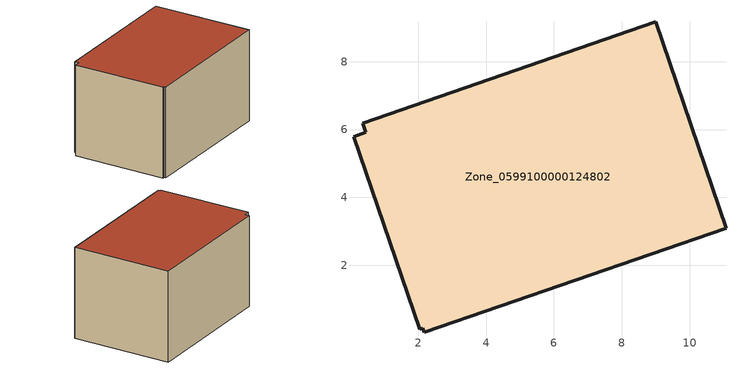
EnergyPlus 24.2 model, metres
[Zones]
Zone_0599100000124802
 floor ground (C_G): 2.14,0.15 2.04,0.11 0.09,5.79 0.45,5.92 0.37,6.19 9,9.17 11.07,3.09 2.17,0.03 z0
 wall outside (C_F): 0.09,5.79 2.04,0.11 2.14,0.15 2.17,0.03 11.07,3.09 9,9.17 0.37,6.19 0.45,5.92 0.09,5.79 z0:5.84
 roof outside (C_R): 2.04,0.11 2.14,0.15 2.17,0.03 11.07,3.09 9,9.17 0.37,6.19 0.45,5.92 0.09,5.79 z5.84
[BUILDING]
Pand.0599100000124802: North Axis=0; Terrain=City; Loads Convergence Tolerance Value=0.04; Temperature Convergence Tolerance Value=0.4; Solar Distribution=FullExterior; Maximum Number of Warmup Days=25; Minimum Number of Warmup Days=1
[Site:Location]
Rotterdam.The.Hague.AP_ZH_NLD Design_Conditions: Latitude=51.96; Longitude=4.45; Time Zone=1; Elevation=-4.5
[SITE:GROUNDTEMPERATURE:BUILDINGSURFACE]
18, 18, 18, 18, 18, 18, 18, 18, 18, 18, 18, 18
[MATERIAL] Thermal Absorptance=0.9; Solar Absorptance=0.7; Visible Absorptance=0.7
Name | Roughness | Thickness | Conductivity | Density | Specific Heat
G.TC.1946-1964 | MediumSmooth | 0.15 | 1 | 540 | 1210
F.TC.1946-1964 | Rough | 0.3 | 0.857143 | 1920 | 840
R.TC.1946-1964 | MediumRough | 0.2 | 0.235294 | 1500 | 1000
[CONSTRUCTION]
C_G: G.TC.1946-1964
C_F: F.TC.1946-1964
C_R: R.TC.1946-1964
[ZONE]
Zone_0599100000124802: Type=1; Multiplier=1; Ceiling Height=Autocalculate; Volume=Autocalculate; Floor Area=autocalculate; Part of Total Floor Area=Yes
[ZONEINFILTRATION:DESIGNFLOWRATE]
Infil_Zone_0599100000124802: Zone or ZoneList or Space or SpaceList=Zone_0599100000124802; Schedule=AlwaysOn; Design Flow Rate Calculation Method=Flow/Area; Flow Rate per Floor Area=0.003; Constant Term Coefficient=1; Temperature Term Coefficient=0; Velocity Term Coefficient=0; Velocity Squared Term Coefficient=0
[HVACTEMPLATE:ZONE:IDEALLOADSAIRSYSTEM]
Zone_0599100000124802: Maximum Heating Supply Air Temperature=50; Minimum Cooling Supply Air Temperature=13; Maximum Heating Supply Air Humidity Ratio=0.0156; Minimum Cooling Supply Air Humidity Ratio=0.0077; Heating Limit=NoLimit; Cooling Limit=NoLimit; Dehumidification Control Type=ConstantSensibleHeatRatio; Cooling Sensible Heat Ratio=0.7; Dehumidification Setpoint=60; Humidification Control Type=None; Humidification Setpoint=30; Outdoor Air Method=None; Outdoor Air Flow Rate per Person=0.00944; Outdoor Air Flow Rate per Zone Floor Area=0; Outdoor Air Flow Rate per Zone=0; Demand Controlled Ventilation Type=None; Outdoor Air Economizer Type=NoEconomizer; Heat Recovery Type=None; Sensible Heat Recovery Effectiveness=0.7; Latent Heat Recovery Effectiveness=0.65
[ZONECONTROL:THERMOSTAT]
ThermostatControl_Zone_0599100000124802: Zone or ZoneList=Zone_0599100000124802; Control Type Schedule=DualSetpointControlType; Control 1=Thermostat_Zone_0599100000124802; Temperature Difference Between Cutout And Setpoint=0
[THERMOSTATSETPOINT:DUALSETPOINT]
Thermostat_Zone_0599100000124802: Heating Setpoint Temperature Schedule=HeatingSetpoint_Zone_0599100000124802; Cooling Setpoint Temperature Schedule=CoolingSetpoint_Zone_0599100000124802
[SCHEDULE:COMPACT]
HeatingSetpoint_Zone_0599100000124802: Through: 12/31, For: AllDays, Until: 24:00, 21
CoolingSetpoint_Zone_0599100000124802: Through: 12/31, For: AllDays, Until: 24:00, 24
DualSetpointControlType: Through: 12/31, For: AllDays, Until: 24:00, 4
AlwaysOn: Through: 12/31, For: AllDays, Until: 24:00, 1
